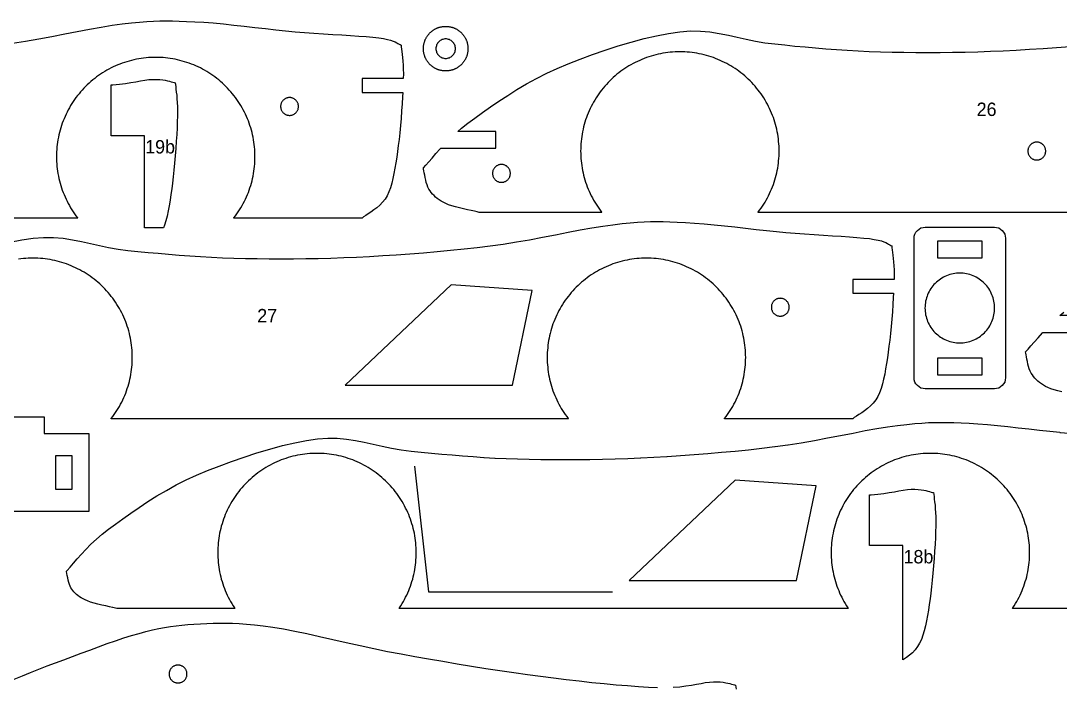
# Model space of a CAD drawing. Header units: metres. Extents: x 5 to 594, y 19 to 394.
# Drawn here: x 177.8 to 364.2, y 198.5 to 318 of the extents above; entities that cross this region are included whole.
import ezdxf
from ezdxf.enums import TextEntityAlignment as Align

# ---------------------------------------------------------------- set-up
doc = ezdxf.new("R2010")
doc.units = ezdxf.units.M
doc.layers.add('CORTAR', color=1, linetype='Continuous')
doc.layers.add('GRABAR', color=5, linetype='Continuous')

msp = doc.modelspace()

# ---------------------------------------------------------------- linework, layer by layer
at = {"layer": 'CORTAR'}
for points in [[(176.32, 313.96), (178.67, 314.34), (181.03, 314.75), (183.38, 315.19), (185.69, 315.64), (187.94, 316.08), (190.12, 316.49), (192.21, 316.87), (194.17, 317.19), (196, 317.44), (197.64, 317.63), (199.1, 317.77), (200.4, 317.88), (201.61, 317.95), (202.75, 317.99), (203.87, 318), (205.02, 317.99), (206.22, 317.95), (207.54, 317.9), (209, 317.84), (210.61, 317.74), (212.33, 317.61), (214.13, 317.44), (215.98, 317.24), (217.88, 317.03), (219.78, 316.81), (221.66, 316.6), (223.51, 316.39), (225.3, 316.2), (227, 316.04), (228.67, 315.9), (230.37, 315.78), (232.07, 315.66), (233.74, 315.56), (235.38, 315.46), (236.94, 315.36), (238.4, 315.26), (239.75, 315.16), (240.96, 315.05), (242, 314.94), (242.86, 314.81), (243.57, 314.67), (244.13, 314.52), (244.58, 314.37), (244.94, 314.22), (245.22, 314.07), (245.44, 313.94), (245.63, 313.82), (245.81, 313.72), (246, 313.64), (246.03, 313.31), (246.08, 312.92), (246.13, 312.47), (246.19, 311.96), (246.26, 311.39), (246.31, 310.76), (246.36, 310.07), (246.4, 309.32), (246.41, 308.51), (246.4, 307.64), (239, 307.64), (239, 305.14), (246.3, 305.14), (246.26, 304.38), (246.19, 303.13), (246.1, 301.83), (246, 300.51), (245.89, 299.21), (245.77, 297.94), (245.64, 296.74), (245.5, 295.64), (245.36, 294.59), (245.21, 293.57), (245.06, 292.56), (244.9, 291.58), (244.72, 290.64), (244.53, 289.73), (244.32, 288.88), (244.08, 288.07), (243.81, 287.32), (243.5, 286.64), (243.13, 286.02), (242.69, 285.45), (242.19, 284.94), (241.66, 284.49), (241.12, 284.08), (240.6, 283.71), (240.1, 283.39), (239.65, 283.1), (239.28, 282.85), (239, 282.64), (215.99, 282.64), (216.03, 282.69), (216.3, 283.03), (216.55, 283.39), (216.8, 283.75), (217.04, 284.12), (217.27, 284.49), (217.49, 284.86), (217.7, 285.25), (217.9, 285.64), (218.09, 286.03), (218.27, 286.43), (218.45, 286.83), (218.61, 287.23), (218.76, 287.64), (218.9, 288.05), (219.03, 288.47), (219.16, 288.89), (219.27, 289.31), (219.37, 289.74), (219.46, 290.17), (219.54, 290.6), (219.61, 291.03), (219.67, 291.46), (219.71, 291.89), (219.75, 292.33), (219.78, 292.76), (219.79, 293.2), (219.8, 293.64), (219.79, 294.08), (219.78, 294.51), (219.75, 294.95), (219.71, 295.38), (219.67, 295.82), (219.61, 296.25), (219.54, 296.68), (219.46, 297.11), (219.37, 297.54), (219.27, 297.96), (219.16, 298.39), (219.03, 298.81), (218.9, 299.22), (218.76, 299.64), (218.61, 300.04), (218.45, 300.45), (218.27, 300.85), (218.09, 301.25), (217.9, 301.64), (217.7, 302.03), (217.49, 302.41), (217.27, 302.79), (217.04, 303.16), (216.8, 303.53), (216.55, 303.89), (216.3, 304.24), (216.03, 304.59), (215.76, 304.93), (215.48, 305.26), (215.19, 305.59), (214.89, 305.91), (214.59, 306.22), (214.27, 306.53), (213.95, 306.83), (213.63, 307.12), (213.29, 307.4), (212.95, 307.67), (212.6, 307.94), (212.25, 308.19), (211.89, 308.44), (211.52, 308.68), (211.15, 308.91), (210.77, 309.13), (210.39, 309.34), (210, 309.54), (209.61, 309.73), (209.21, 309.91), (208.81, 310.08), (208.41, 310.25), (208, 310.4), (207.58, 310.54), (207.17, 310.67), (206.75, 310.79), (206.33, 310.9), (205.9, 311.01), (205.47, 311.1), (205.04, 311.18), (204.61, 311.25), (204.18, 311.3), (203.74, 311.35), (203.31, 311.39), (202.87, 311.42), (202.44, 311.43), (202, 311.44), (201.56, 311.43), (201.13, 311.42), (200.69, 311.39), (200.26, 311.35), (199.82, 311.3), (199.39, 311.25), (198.96, 311.18), (198.53, 311.1), (198.1, 311.01), (197.67, 310.9), (197.25, 310.79), (196.83, 310.67), (196.42, 310.54), (196, 310.4), (195.59, 310.25), (195.19, 310.08), (194.79, 309.91), (194.39, 309.73), (194, 309.54), (193.61, 309.34), (193.23, 309.13), (192.85, 308.91), (192.48, 308.68), (192.11, 308.44), (191.75, 308.19), (191.4, 307.94), (191.05, 307.67), (190.71, 307.4), (190.37, 307.12), (190.05, 306.83), (189.73, 306.53), (189.41, 306.22), (189.11, 305.91), (188.81, 305.59), (188.52, 305.26), (188.24, 304.93), (187.97, 304.59), (187.7, 304.24), (187.45, 303.89), (187.2, 303.53), (186.96, 303.16), (186.73, 302.79), (186.51, 302.41), (186.3, 302.03), (186.1, 301.64), (185.91, 301.25), (185.73, 300.85), (185.55, 300.45), (185.39, 300.04), (185.24, 299.64), (185.1, 299.22), (184.97, 298.81), (184.84, 298.39), (184.73, 297.96), (184.63, 297.54), (184.54, 297.11), (184.46, 296.68), (184.39, 296.25), (184.33, 295.82), (184.29, 295.38), (184.25, 294.95), (184.22, 294.51), (184.21, 294.08), (184.2, 293.64), (184.21, 293.2), (184.22, 292.76), (184.25, 292.33), (184.29, 291.89), (184.33, 291.46), (184.39, 291.03), (184.46, 290.6), (184.54, 290.17), (184.63, 289.74), (184.73, 289.31), (184.84, 288.89), (184.97, 288.47), (185.1, 288.05), (185.24, 287.64), (185.39, 287.23), (185.55, 286.83), (185.73, 286.43), (185.91, 286.03), (186.1, 285.64), (186.3, 285.25), (186.51, 284.86), (186.73, 284.49), (186.96, 284.12), (187.2, 283.75), (187.45, 283.39), (187.7, 283.03), (187.97, 282.69), (188.01, 282.64), (105.99, 282.64)], [(392.01, 283.64), (309.99, 283.64), (310.03, 283.69), (310.3, 284.03), (310.55, 284.39), (310.8, 284.75), (311.04, 285.12), (311.27, 285.49), (311.49, 285.86), (311.7, 286.25), (311.9, 286.64), (312.09, 287.03), (312.27, 287.43), (312.45, 287.83), (312.61, 288.23), (312.76, 288.64), (312.9, 289.05), (313.03, 289.47), (313.16, 289.89), (313.27, 290.31), (313.37, 290.74), (313.46, 291.17), (313.54, 291.6), (313.61, 292.03), (313.67, 292.46), (313.71, 292.89), (313.75, 293.33), (313.78, 293.76), (313.79, 294.2), (313.8, 294.64), (313.79, 295.08), (313.78, 295.51), (313.75, 295.95), (313.71, 296.38), (313.67, 296.82), (313.61, 297.25), (313.54, 297.68), (313.46, 298.11), (313.37, 298.54), (313.27, 298.96), (313.16, 299.39), (313.03, 299.81), (312.9, 300.22), (312.76, 300.64), (312.61, 301.04), (312.45, 301.45), (312.27, 301.85), (312.09, 302.25), (311.9, 302.64), (311.7, 303.03), (311.49, 303.41), (311.27, 303.79), (311.04, 304.16), (310.8, 304.53), (310.55, 304.89), (310.3, 305.24), (310.03, 305.59), (309.76, 305.93), (309.48, 306.26), (309.19, 306.59), (308.89, 306.91), (308.59, 307.22), (308.27, 307.53), (307.95, 307.83), (307.63, 308.12), (307.29, 308.4), (306.95, 308.67), (306.6, 308.94), (306.25, 309.19), (305.89, 309.44), (305.52, 309.68), (305.15, 309.91), (304.77, 310.13), (304.39, 310.34), (304, 310.54), (303.61, 310.73), (303.21, 310.91), (302.81, 311.08), (302.41, 311.25), (302, 311.4), (301.58, 311.54), (301.17, 311.67), (300.75, 311.79), (300.33, 311.9), (299.9, 312.01), (299.47, 312.1), (299.04, 312.18), (298.61, 312.25), (298.18, 312.3), (297.74, 312.35), (297.31, 312.39), (296.87, 312.42), (296.44, 312.43), (296, 312.44), (295.56, 312.43), (295.13, 312.42), (294.69, 312.39), (294.26, 312.35), (293.82, 312.3), (293.39, 312.25), (292.96, 312.18), (292.53, 312.1), (292.1, 312.01), (291.67, 311.9), (291.25, 311.79), (290.83, 311.67), (290.42, 311.54), (290, 311.4), (289.59, 311.25), (289.19, 311.08), (288.79, 310.91), (288.39, 310.73), (288, 310.54), (287.61, 310.34), (287.23, 310.13), (286.85, 309.91), (286.48, 309.68), (286.11, 309.44), (285.75, 309.19), (285.4, 308.94), (285.05, 308.67), (284.71, 308.4), (284.37, 308.12), (284.05, 307.83), (283.73, 307.53), (283.41, 307.22), (283.11, 306.91), (282.81, 306.59), (282.52, 306.26), (282.24, 305.93), (281.97, 305.59), (281.7, 305.24), (281.45, 304.89), (281.2, 304.53), (280.96, 304.16), (280.73, 303.79), (280.51, 303.41), (280.3, 303.03), (280.1, 302.64), (279.91, 302.25), (279.73, 301.85), (279.55, 301.45), (279.39, 301.04), (279.24, 300.64), (279.1, 300.22), (278.97, 299.81), (278.84, 299.39), (278.73, 298.96), (278.63, 298.54), (278.54, 298.11), (278.46, 297.68), (278.39, 297.25), (278.33, 296.82), (278.29, 296.38), (278.25, 295.95), (278.22, 295.51), (278.21, 295.08), (278.2, 294.64), (278.21, 294.2), (278.22, 293.76), (278.25, 293.33), (278.29, 292.89), (278.33, 292.46), (278.39, 292.03), (278.46, 291.6), (278.54, 291.17), (278.63, 290.74), (278.73, 290.31), (278.84, 289.89), (278.97, 289.47), (279.1, 289.05), (279.24, 288.64), (279.39, 288.23), (279.55, 287.83), (279.73, 287.43), (279.91, 287.03), (280.1, 286.64), (280.3, 286.25), (280.51, 285.86), (280.73, 285.49), (280.96, 285.12), (281.2, 284.75), (281.45, 284.39), (281.7, 284.03), (281.97, 283.69), (282.01, 283.64), (260, 283.64), (259.63, 283.73), (259.14, 283.84), (258.55, 283.97), (257.89, 284.12), (257.19, 284.28), (256.47, 284.45), (255.77, 284.63), (255.1, 284.83), (254.51, 285.03), (254, 285.24), (253.57, 285.45), (253.18, 285.68), (252.82, 285.91), (252.49, 286.15), (252.19, 286.4), (251.91, 286.66), (251.66, 286.94), (251.42, 287.23), (251.21, 287.53), (251, 287.84), (250.81, 288.19), (250.66, 288.58), (250.52, 289.01), (250.41, 289.45), (250.31, 289.9), (250.23, 290.33), (250.16, 290.74), (250.1, 291.1), (250.05, 291.41), (250, 291.64), (250.44, 292.11), (250.96, 292.7), (251.56, 293.39), (252.24, 294.18), (253, 295.03), (253.11, 295.14), (253.11, 295.14), (263, 295.14), (263, 298.14), (256.16, 298.14), (256.84, 298.73), (258, 299.64), (259.25, 300.56), (260.59, 301.53), (262.02, 302.55), (263.54, 303.58), (265.12, 304.63), (266.78, 305.66), (268.51, 306.68), (270.29, 307.65), (272.12, 308.58), (274, 309.44), (275.98, 310.27), (278.1, 311.1), (280.32, 311.93), (282.61, 312.73), (284.94, 313.49), (287.27, 314.19), (289.58, 314.81), (291.82, 315.33), (293.98, 315.75), (296, 316.04), (297.89, 316.17), (299.69, 316.15), (301.4, 316), (303.06, 315.75), (304.69, 315.44), (306.3, 315.08), (307.91, 314.72), (309.55, 314.37), (311.24, 314.07), (313, 313.84), (314.81, 313.66), (316.62, 313.48), (318.46, 313.31), (320.31, 313.14), (322.19, 312.99), (324.09, 312.84), (326.02, 312.72), (327.98, 312.6), (329.97, 312.51), (332, 312.44), (334.07, 312.39), (336.18, 312.35), (338.32, 312.32), (340.49, 312.32), (342.69, 312.33), (344.91, 312.35), (347.16, 312.4), (349.42, 312.46), (351.71, 312.54), (354, 312.64), (356.33, 312.76), (358.7, 312.89), (361.12, 313.05), (363.55, 313.22), (366, 313.41)], [(175.82, 278.33), (177.98, 278.75), (180, 279.04), (181.89, 279.17), (183.69, 279.15), (185.4, 279), (187.06, 278.75), (188.69, 278.44), (190.3, 278.08), (191.91, 277.72), (193.55, 277.37), (195.24, 277.07), (197, 276.84), (198.81, 276.66), (200.62, 276.48), (202.46, 276.31), (204.31, 276.14), (206.19, 275.99), (208.09, 275.84), (210.02, 275.72), (211.98, 275.6), (213.97, 275.51), (216, 275.44), (218.07, 275.39), (220.18, 275.35), (222.32, 275.32), (224.49, 275.32), (226.69, 275.33), (228.91, 275.35), (231.16, 275.4), (233.42, 275.46), (235.71, 275.54), (238, 275.64), (240.33, 275.76), (242.7, 275.89), (245.12, 276.05), (247.55, 276.22), (250, 276.41), (252.45, 276.62), (254.88, 276.85), (257.3, 277.09), (259.67, 277.36), (262, 277.64), (264.32, 277.96), (266.67, 278.34), (269.03, 278.75), (271.38, 279.19), (273.69, 279.64), (275.94, 280.08), (278.12, 280.49), (280.21, 280.87), (282.17, 281.19), (284, 281.44), (285.64, 281.63), (287.1, 281.77), (288.4, 281.88), (289.61, 281.95), (290.75, 281.99), (291.87, 282), (293.02, 281.99), (294.22, 281.95), (295.54, 281.9), (297, 281.84), (298.61, 281.74), (300.33, 281.61), (302.13, 281.44), (303.98, 281.24), (305.88, 281.03), (307.78, 280.81), (309.66, 280.6), (311.51, 280.39), (313.3, 280.2), (315, 280.04), (316.67, 279.9), (318.37, 279.78), (320.07, 279.66), (321.74, 279.56), (323.38, 279.46), (324.94, 279.36), (326.4, 279.26), (327.75, 279.16), (328.96, 279.05), (330, 278.94), (330.86, 278.81), (331.57, 278.67), (332.13, 278.52), (332.58, 278.37), (332.94, 278.22), (333.22, 278.07), (333.44, 277.94), (333.63, 277.82), (333.81, 277.72), (334, 277.64), (334.03, 277.31), (334.08, 276.92), (334.13, 276.47), (334.19, 275.96), (334.26, 275.39), (334.31, 274.76), (334.36, 274.07), (334.4, 273.32), (334.41, 272.51), (334.4, 271.64), (327, 271.64), (327, 269.14), (334.3, 269.14), (334.26, 268.38), (334.19, 267.13), (334.1, 265.83), (334, 264.51), (333.89, 263.21), (333.77, 261.94), (333.64, 260.74), (333.5, 259.64), (333.36, 258.59), (333.21, 257.57), (333.06, 256.56), (332.9, 255.58), (332.73, 254.64), (332.53, 253.73), (332.32, 252.88), (332.08, 252.07), (331.81, 251.32), (331.5, 250.64), (331.13, 250.02), (330.69, 249.45), (330.19, 248.94), (329.66, 248.49), (329.12, 248.08), (328.6, 247.71), (328.1, 247.39), (327.65, 247.1), (327.28, 246.85), (327, 246.64), (303.99, 246.64), (304.03, 246.69), (304.3, 247.03), (304.55, 247.39), (304.8, 247.75), (305.04, 248.12), (305.27, 248.49), (305.49, 248.86), (305.7, 249.25), (305.9, 249.64), (306.09, 250.03), (306.27, 250.43), (306.45, 250.83), (306.61, 251.23), (306.76, 251.64), (306.9, 252.05), (307.03, 252.47), (307.16, 252.89), (307.27, 253.31), (307.37, 253.74), (307.46, 254.17), (307.54, 254.6), (307.61, 255.03), (307.67, 255.46), (307.71, 255.89), (307.75, 256.33), (307.78, 256.76), (307.79, 257.2), (307.8, 257.64), (307.79, 258.08), (307.78, 258.51), (307.75, 258.95), (307.71, 259.38), (307.67, 259.82), (307.61, 260.25), (307.54, 260.68), (307.46, 261.11), (307.37, 261.54), (307.27, 261.96), (307.16, 262.39), (307.03, 262.81), (306.9, 263.22), (306.76, 263.64), (306.61, 264.04), (306.45, 264.45), (306.27, 264.85), (306.09, 265.25), (305.9, 265.64), (305.7, 266.03), (305.49, 266.41), (305.27, 266.79), (305.04, 267.16), (304.8, 267.53), (304.55, 267.89), (304.3, 268.24), (304.03, 268.59), (303.76, 268.93), (303.48, 269.26), (303.19, 269.59), (302.89, 269.91), (302.59, 270.22), (302.27, 270.53), (301.95, 270.83), (301.63, 271.12), (301.29, 271.4), (300.95, 271.67), (300.6, 271.94), (300.25, 272.19), (299.89, 272.44), (299.52, 272.68), (299.15, 272.91), (298.77, 273.13), (298.39, 273.34), (298, 273.54), (297.61, 273.73), (297.21, 273.91), (296.81, 274.08), (296.41, 274.25), (296, 274.4), (295.58, 274.54), (295.17, 274.67), (294.75, 274.79), (294.33, 274.9), (293.9, 275.01), (293.47, 275.1), (293.04, 275.18), (292.61, 275.25), (292.18, 275.3), (291.74, 275.35), (291.31, 275.39), (290.87, 275.42), (290.44, 275.43), (290, 275.44), (289.56, 275.43), (289.13, 275.42), (288.69, 275.39), (288.26, 275.35), (287.82, 275.3), (287.39, 275.25), (286.96, 275.18), (286.53, 275.1), (286.1, 275.01), (285.67, 274.9), (285.25, 274.79), (284.83, 274.67), (284.42, 274.54), (284, 274.4), (283.59, 274.25), (283.19, 274.08), (282.79, 273.91), (282.39, 273.73), (282, 273.54), (281.61, 273.34), (281.23, 273.13), (280.85, 272.91), (280.48, 272.68), (280.11, 272.44), (279.75, 272.19), (279.4, 271.94), (279.05, 271.67), (278.71, 271.4), (278.37, 271.12), (278.05, 270.83), (277.73, 270.53), (277.41, 270.22), (277.11, 269.91), (276.81, 269.59), (276.52, 269.26), (276.24, 268.93), (275.97, 268.59), (275.7, 268.24), (275.45, 267.89), (275.2, 267.53), (274.96, 267.16), (274.73, 266.79), (274.51, 266.41), (274.3, 266.03), (274.1, 265.64), (273.91, 265.25), (273.73, 264.85), (273.55, 264.45), (273.39, 264.04), (273.24, 263.64), (273.1, 263.22), (272.97, 262.81), (272.84, 262.39), (272.73, 261.96), (272.63, 261.54), (272.54, 261.11), (272.46, 260.68), (272.39, 260.25), (272.33, 259.82), (272.29, 259.38), (272.25, 258.95), (272.22, 258.51), (272.21, 258.08), (272.2, 257.64), (272.21, 257.2), (272.22, 256.76), (272.25, 256.33), (272.29, 255.89), (272.33, 255.46), (272.39, 255.03), (272.46, 254.6), (272.54, 254.17), (272.63, 253.74), (272.73, 253.31), (272.84, 252.89), (272.97, 252.47), (273.1, 252.05), (273.24, 251.64), (273.39, 251.23), (273.55, 250.83), (273.73, 250.43), (273.91, 250.03), (274.1, 249.64), (274.3, 249.25), (274.51, 248.86), (274.73, 248.49), (274.96, 248.12), (275.2, 247.75), (275.45, 247.39), (275.7, 247.03), (275.97, 246.69), (276.01, 246.64), (193.99, 246.64), (194.03, 246.69), (194.3, 247.03), (194.55, 247.39), (194.8, 247.75), (195.04, 248.12), (195.27, 248.49), (195.49, 248.86), (195.7, 249.25), (195.9, 249.64), (196.09, 250.03), (196.27, 250.43), (196.45, 250.83), (196.61, 251.23), (196.76, 251.64), (196.9, 252.05), (197.03, 252.47), (197.16, 252.89), (197.27, 253.31), (197.37, 253.74), (197.46, 254.17), (197.54, 254.6), (197.61, 255.03), (197.67, 255.46), (197.71, 255.89), (197.75, 256.33), (197.78, 256.76), (197.79, 257.2), (197.8, 257.64), (197.79, 258.08), (197.78, 258.51), (197.75, 258.95), (197.71, 259.38), (197.67, 259.82), (197.61, 260.25), (197.54, 260.68), (197.46, 261.11), (197.37, 261.54), (197.27, 261.96), (197.16, 262.39), (197.03, 262.81), (196.9, 263.22), (196.76, 263.64), (196.61, 264.04), (196.45, 264.45), (196.27, 264.85), (196.09, 265.25), (195.9, 265.64), (195.7, 266.03), (195.49, 266.41), (195.27, 266.79), (195.04, 267.16), (194.8, 267.53), (194.55, 267.89), (194.3, 268.24), (194.03, 268.59), (193.76, 268.93), (193.48, 269.26), (193.19, 269.59), (192.89, 269.91), (192.59, 270.22), (192.27, 270.53), (191.95, 270.83), (191.63, 271.12), (191.29, 271.4), (190.95, 271.67), (190.6, 271.94), (190.25, 272.19), (189.89, 272.44), (189.52, 272.68), (189.15, 272.91), (188.77, 273.13), (188.39, 273.34), (188, 273.54), (187.61, 273.73), (187.21, 273.91), (186.81, 274.08), (186.41, 274.25), (186, 274.4), (185.58, 274.54), (185.17, 274.67), (184.75, 274.79), (184.33, 274.9), (183.9, 275.01), (183.47, 275.1), (183.04, 275.18), (182.61, 275.25), (182.18, 275.3), (181.74, 275.35), (181.31, 275.39), (180.87, 275.42), (180.44, 275.43), (180, 275.44), (179.56, 275.43), (179.13, 275.42), (178.69, 275.39), (178.26, 275.35), (177.82, 275.3), (177.39, 275.25)], [(371, 265.14), (364.16, 265.14), (364.84, 265.73)], [(364.47, 251.45), (363.77, 251.63), (363.1, 251.83), (362.51, 252.03), (362, 252.24), (361.57, 252.45), (361.18, 252.68), (360.82, 252.91), (360.49, 253.15), (360.19, 253.4), (359.91, 253.66), (359.66, 253.94), (359.42, 254.23), (359.21, 254.53), (359, 254.84), (358.81, 255.19), (358.66, 255.58), (358.52, 256.01), (358.41, 256.45), (358.31, 256.9), (358.23, 257.33), (358.16, 257.74), (358.1, 258.1), (358.05, 258.41), (358, 258.64), (358.44, 259.11), (358.96, 259.7), (359.56, 260.39), (360.24, 261.18), (361, 262.03), (361.11, 262.14), (361.11, 262.14), (371, 262.14)], [(172, 247), (182, 247), (182, 244), (190, 244), (190, 230), (154, 230)], [(377.58, 212.64), (355.64, 212.64), (355.72, 212.75), (355.96, 213.12), (356.19, 213.49), (356.41, 213.86), (356.62, 214.25), (356.82, 214.64), (357.01, 215.03), (357.19, 215.43), (357.37, 215.83), (357.53, 216.23), (357.68, 216.64), (357.82, 217.05), (357.95, 217.47), (358.08, 217.89), (358.19, 218.31), (358.29, 218.74), (358.38, 219.17), (358.46, 219.6), (358.53, 220.03), (358.59, 220.46), (358.63, 220.89), (358.67, 221.33), (358.7, 221.77), (358.71, 222.2), (358.72, 222.64), (358.71, 223.08), (358.7, 223.51), (358.67, 223.95), (358.63, 224.38), (358.59, 224.82), (358.53, 225.25), (358.46, 225.68), (358.38, 226.11), (358.29, 226.54), (358.19, 226.96), (358.08, 227.39), (357.95, 227.81), (357.82, 228.22), (357.68, 228.64), (357.53, 229.04), (357.37, 229.45), (357.19, 229.85), (357.01, 230.25), (356.82, 230.64), (356.62, 231.03), (356.41, 231.41), (356.19, 231.79), (355.96, 232.16), (355.72, 232.53), (355.47, 232.89), (355.22, 233.24), (354.95, 233.59), (354.68, 233.93), (354.4, 234.26), (354.11, 234.59), (353.81, 234.91), (353.51, 235.22), (353.19, 235.53), (352.87, 235.83), (352.55, 236.12), (352.21, 236.4), (351.87, 236.67), (351.52, 236.94), (351.17, 237.19), (350.81, 237.44), (350.44, 237.68), (350.07, 237.91), (349.69, 238.13), (349.31, 238.34), (348.92, 238.54), (348.53, 238.73), (348.13, 238.91), (347.73, 239.08), (347.33, 239.25), (346.92, 239.4), (346.5, 239.54), (346.09, 239.67), (345.67, 239.79), (345.25, 239.91), (344.82, 240.01), (344.39, 240.1), (343.96, 240.18), (343.53, 240.25), (343.1, 240.3), (342.66, 240.35), (342.23, 240.39), (341.79, 240.42), (341.36, 240.43), (340.92, 240.44), (340.48, 240.43), (340.05, 240.42), (339.61, 240.39), (339.18, 240.35), (338.74, 240.3), (338.31, 240.25), (337.88, 240.18), (337.45, 240.1), (337.02, 240.01), (336.6, 239.91), (336.17, 239.79), (335.75, 239.67), (335.34, 239.54), (334.92, 239.4), (334.51, 239.25), (334.11, 239.08), (333.71, 238.91), (333.31, 238.73), (332.92, 238.54), (332.53, 238.34), (332.15, 238.13), (331.77, 237.91), (331.4, 237.68), (331.03, 237.44), (330.67, 237.19), (330.32, 236.94), (329.97, 236.67), (329.63, 236.4), (329.29, 236.12), (328.97, 235.83), (328.65, 235.53), (328.33, 235.22), (328.03, 234.91), (327.73, 234.59), (327.44, 234.26), (327.16, 233.93), (326.89, 233.59), (326.62, 233.24), (326.37, 232.89), (326.12, 232.53), (325.88, 232.16), (325.65, 231.79), (325.43, 231.41), (325.22, 231.03), (325.02, 230.64), (324.83, 230.25), (324.65, 229.85), (324.48, 229.45), (324.31, 229.04), (324.16, 228.64), (324.02, 228.22), (323.89, 227.81), (323.76, 227.39), (323.65, 226.96), (323.55, 226.54), (323.46, 226.11), (323.38, 225.68), (323.31, 225.25), (323.25, 224.82), (323.21, 224.38), (323.17, 223.95), (323.14, 223.51), (323.13, 223.08), (323.12, 222.64), (323.13, 222.2), (323.14, 221.77), (323.17, 221.33), (323.21, 220.89), (323.25, 220.46), (323.31, 220.03), (323.38, 219.6), (323.46, 219.17), (323.55, 218.74), (323.65, 218.31), (323.76, 217.89), (323.89, 217.47), (324.02, 217.05), (324.16, 216.64), (324.31, 216.23), (324.48, 215.83), (324.65, 215.43), (324.83, 215.03), (325.02, 214.64), (325.22, 214.25), (325.43, 213.86), (325.65, 213.49), (325.88, 213.12), (326.12, 212.75), (326.2, 212.64), (245.64, 212.64), (245.72, 212.75), (245.96, 213.12), (246.19, 213.49), (246.41, 213.86), (246.62, 214.25), (246.82, 214.64), (247.01, 215.03), (247.19, 215.43), (247.37, 215.83), (247.53, 216.23), (247.68, 216.64), (247.82, 217.05), (247.95, 217.47), (248.08, 217.89), (248.19, 218.31), (248.29, 218.74), (248.38, 219.17), (248.46, 219.6), (248.53, 220.03), (248.59, 220.46), (248.63, 220.89), (248.67, 221.33), (248.7, 221.77), (248.71, 222.2), (248.72, 222.64), (248.71, 223.08), (248.7, 223.51), (248.67, 223.95), (248.63, 224.38), (248.59, 224.82), (248.53, 225.25), (248.46, 225.68), (248.38, 226.11), (248.29, 226.54), (248.19, 226.96), (248.08, 227.39), (247.95, 227.81), (247.82, 228.22), (247.68, 228.64), (247.53, 229.04), (247.37, 229.45), (247.19, 229.85), (247.01, 230.25), (246.82, 230.64), (246.62, 231.03), (246.41, 231.41), (246.19, 231.79), (245.96, 232.16), (245.72, 232.53), (245.47, 232.89), (245.22, 233.24), (244.95, 233.59), (244.68, 233.93), (244.4, 234.26), (244.11, 234.59), (243.81, 234.91), (243.51, 235.22), (243.19, 235.53), (242.87, 235.83), (242.55, 236.12), (242.21, 236.4), (241.87, 236.67), (241.52, 236.94), (241.17, 237.19), (240.81, 237.44), (240.44, 237.68), (240.07, 237.91), (239.69, 238.13), (239.31, 238.34), (238.92, 238.54), (238.53, 238.73), (238.13, 238.91), (237.73, 239.08), (237.33, 239.25), (236.92, 239.4), (236.5, 239.54), (236.09, 239.67), (235.67, 239.79), (235.25, 239.91), (234.82, 240.01), (234.39, 240.1), (233.96, 240.18), (233.53, 240.25), (233.1, 240.3), (232.66, 240.35), (232.23, 240.39), (231.79, 240.42), (231.36, 240.43), (230.92, 240.44), (230.48, 240.43), (230.05, 240.42), (229.61, 240.39), (229.18, 240.35), (228.74, 240.3), (228.31, 240.25), (227.88, 240.18), (227.45, 240.1), (227.02, 240.01), (226.6, 239.91), (226.17, 239.79), (225.75, 239.67), (225.34, 239.54), (224.92, 239.4), (224.51, 239.25), (224.11, 239.08), (223.71, 238.91), (223.31, 238.73), (222.92, 238.54), (222.53, 238.34), (222.15, 238.13), (221.77, 237.91), (221.4, 237.68), (221.03, 237.44), (220.67, 237.19), (220.32, 236.94), (219.97, 236.67), (219.63, 236.4), (219.29, 236.12), (218.97, 235.83), (218.65, 235.53), (218.33, 235.22), (218.03, 234.91), (217.73, 234.59), (217.44, 234.26), (217.16, 233.93), (216.89, 233.59), (216.62, 233.24), (216.37, 232.89), (216.12, 232.53), (215.88, 232.16), (215.65, 231.79), (215.43, 231.41), (215.22, 231.03), (215.02, 230.64), (214.83, 230.25), (214.65, 229.85), (214.48, 229.45), (214.31, 229.04), (214.16, 228.64), (214.02, 228.22), (213.89, 227.81), (213.76, 227.39), (213.65, 226.96), (213.55, 226.54), (213.46, 226.11), (213.38, 225.68), (213.31, 225.25), (213.25, 224.82), (213.21, 224.38), (213.17, 223.95), (213.14, 223.51), (213.13, 223.08), (213.12, 222.64), (213.13, 222.2), (213.14, 221.77), (213.17, 221.33), (213.21, 220.89), (213.25, 220.46), (213.31, 220.03), (213.38, 219.6), (213.46, 219.17), (213.55, 218.74), (213.65, 218.31), (213.76, 217.89), (213.89, 217.47), (214.02, 217.05), (214.16, 216.64), (214.31, 216.23), (214.48, 215.83), (214.65, 215.43), (214.83, 215.03), (215.02, 214.64), (215.22, 214.25), (215.43, 213.86), (215.65, 213.49), (215.88, 213.12), (216.12, 212.75), (216.2, 212.64), (195.04, 212.64), (194.79, 212.7), (194.77, 212.7), (194.28, 212.82), (194.27, 212.82), (193.68, 212.95), (193.03, 213.09), (192.34, 213.25), (191.64, 213.42), (190.96, 213.6), (190.32, 213.78), (189.78, 213.97), (189.33, 214.15), (188.96, 214.34), (188.61, 214.53), (188.3, 214.73), (188.03, 214.94), (187.78, 215.15), (187.55, 215.37), (187.33, 215.59), (187.14, 215.84), (186.95, 216.09), (186.78, 216.35), (186.64, 216.61), (186.52, 216.92), (186.4, 217.28), (186.3, 217.68), (186.21, 218.1), (186.14, 218.51), (186.07, 218.9), (186.01, 219.26), (186.01, 219.28), (186, 219.33), (186.09, 219.42), (186.11, 219.45), (186.11, 219.45), (186.63, 220.04), (186.64, 220.04), (187.24, 220.74), (187.91, 221.51), (188.66, 222.35), (189.48, 223.23), (190.38, 224.14), (191.35, 225.05), (192.4, 225.96), (193.53, 226.84), (194.76, 227.75), (196.09, 228.72), (197.51, 229.73), (199.01, 230.75), (200.58, 231.78), (202.22, 232.81), (203.92, 233.81), (205.67, 234.77), (207.47, 235.68), (209.32, 236.52), (211.28, 237.34), (213.37, 238.17), (215.58, 238.99), (217.85, 239.78), (220.16, 240.53), (222.47, 241.22), (224.74, 241.84), (226.95, 242.35), (229.06, 242.76), (231.03, 243.04), (232.84, 243.17), (234.56, 243.15), (236.21, 243.01), (237.82, 242.77), (239.4, 242.46), (241, 242.11), (242.61, 241.74), (242.62, 241.74), (244.26, 241.39), (244.3, 241.38), (245.99, 241.08), (246.03, 241.07), (247.79, 240.85), (247.82, 240.84), (249.63, 240.66), (249.63, 240.66), (251.45, 240.49), (251.45, 240.49), (253.29, 240.31), (253.29, 240.31), (255.14, 240.15), (255.15, 240.15), (257.02, 239.99), (257.03, 239.99), (258.93, 239.85), (258.94, 239.85), (260.87, 239.72), (260.88, 239.72), (262.84, 239.6), (262.85, 239.6), (264.84, 239.51), (264.85, 239.51), (266.88, 239.44), (266.89, 239.44), (268.96, 239.39), (268.97, 239.39), (271.08, 239.35), (271.09, 239.35), (273.23, 239.32), (273.23, 239.32), (275.4, 239.32), (275.41, 239.32), (277.61, 239.33), (277.62, 239.33), (279.84, 239.35), (279.85, 239.35), (282.1, 239.4), (282.11, 239.4), (284.37, 239.46), (284.38, 239.46), (286.66, 239.54), (286.67, 239.54), (288.96, 239.64), (288.97, 239.64), (291.3, 239.76), (291.31, 239.76), (293.68, 239.9), (293.69, 239.9), (296.1, 240.05), (296.11, 240.05), (298.54, 240.22), (298.55, 240.23), (301, 240.42), (301.01, 240.42), (303.45, 240.63), (303.46, 240.63), (305.9, 240.85), (305.91, 240.85), (308.32, 241.1), (308.33, 241.1), (310.7, 241.36), (310.71, 241.36), (313.04, 241.65), (313.06, 241.65), (315.38, 241.97), (315.4, 241.97), (317.75, 242.35), (317.77, 242.35), (320.12, 242.77), (320.13, 242.77), (322.48, 243.21), (322.49, 243.21), (324.8, 243.66), (324.8, 243.66), (327.05, 244.09), (329.23, 244.51), (331.3, 244.88), (333.24, 245.2), (335.04, 245.45), (336.67, 245.63), (338.11, 245.78), (339.39, 245.88), (340.57, 245.95), (341.69, 245.99), (342.79, 246), (343.92, 245.99), (345.11, 245.95), (346.42, 245.9), (347.87, 245.84), (349.46, 245.75), (351.16, 245.61), (352.95, 245.44), (354.8, 245.25), (356.68, 245.04), (358.58, 244.82), (360.47, 244.6), (360.47, 244.6), (362.32, 244.4), (362.33, 244.39), (364.11, 244.21), (364.12, 244.2), (365.83, 244.04)], [(176.62, 199.98), (178.1, 200.57), (179.56, 201.16), (181.03, 201.75), (182.51, 202.32), (184, 202.87), (185.52, 203.43), (187.06, 204), (188.63, 204.59), (190.19, 205.18), (191.75, 205.76), (193.29, 206.32), (194.79, 206.85), (196.26, 207.35), (197.66, 207.79), (199, 208.17), (200.25, 208.5), (201.42, 208.78), (202.53, 209.02), (203.59, 209.22), (204.62, 209.39), (205.65, 209.53), (206.68, 209.65), (207.74, 209.74), (208.84, 209.81), (210, 209.87), (211.17, 209.92), (212.31, 209.97), (213.44, 209.99), (214.58, 210), (215.75, 209.98), (216.98, 209.93), (218.3, 209.83), (219.73, 209.7), (221.29, 209.51), (223, 209.27), (224.89, 208.96), (226.93, 208.57), (229.1, 208.12), (231.38, 207.62), (233.75, 207.09), (236.18, 206.54), (238.64, 205.99), (241.11, 205.45), (243.57, 204.94), (246, 204.47), (248.44, 204.03), (250.94, 203.59), (253.48, 203.15), (256.05, 202.72), (258.62, 202.3), (261.19, 201.89), (263.73, 201.5), (266.22, 201.13), (268.65, 200.79), (271, 200.47), (273.31, 200.18), (275.63, 199.9), (277.94, 199.63), (280.22, 199.38), (282.44, 199.16), (284.58, 198.96), (286.63, 198.79), (288.57, 198.65), (290.36, 198.54), (292, 198.47)], [(294.8, 198.51), (296, 198.6), (297.08, 198.73), (298.06, 198.89), (298.96, 199.04), (299.79, 199.2), (300.56, 199.33), (301.29, 199.42), (302, 199.47), (302.66, 199.47), (303.25, 199.45), (303.77, 199.39), (304.22, 199.32), (304.62, 199.24), (304.98, 199.15), (305.28, 199.06), (305.55, 198.98), (305.79, 198.92), (306, 198.87), (306.03, 198.54), (306.08, 198.15)]]:
    msp.add_lwpolyline(points, dxfattribs=at)
for points in [[(258, 312.9), (258, 312.8), (257.99, 312.71), (257.98, 312.61), (257.97, 312.51), (257.96, 312.41), (257.94, 312.32), (257.92, 312.22), (257.9, 312.12), (257.88, 312.03), (257.86, 311.93), (257.83, 311.84), (257.8, 311.75), (257.77, 311.65), (257.73, 311.56), (257.7, 311.47), (257.66, 311.38), (257.62, 311.29), (257.57, 311.2), (257.53, 311.11), (257.48, 311.03), (257.43, 310.94), (257.38, 310.86), (257.33, 310.78), (257.27, 310.7), (257.21, 310.62), (257.15, 310.54), (257.09, 310.46), (257.03, 310.39), (256.96, 310.31), (256.9, 310.24), (256.83, 310.17), (256.76, 310.1), (256.69, 310.04), (256.61, 309.97), (256.54, 309.91), (256.46, 309.85), (256.38, 309.79), (256.3, 309.73), (256.22, 309.67), (256.14, 309.62), (256.06, 309.57), (255.97, 309.52), (255.89, 309.47), (255.8, 309.43), (255.71, 309.38), (255.62, 309.34), (255.53, 309.3), (255.44, 309.27), (255.35, 309.23), (255.25, 309.2), (255.16, 309.17), (255.07, 309.14), (254.97, 309.12), (254.88, 309.1), (254.78, 309.08), (254.68, 309.06), (254.59, 309.04), (254.49, 309.03), (254.39, 309.02), (254.29, 309.01), (254.2, 309), (254.1, 309), (254, 309), (253.9, 309), (253.8, 309), (253.71, 309.01), (253.61, 309.02), (253.51, 309.03), (253.41, 309.04), (253.32, 309.06), (253.22, 309.08), (253.12, 309.1), (253.03, 309.12), (252.93, 309.14), (252.84, 309.17), (252.75, 309.2), (252.65, 309.23), (252.56, 309.27), (252.47, 309.3), (252.38, 309.34), (252.29, 309.38), (252.2, 309.43), (252.11, 309.47), (252.03, 309.52), (251.94, 309.57), (251.86, 309.62), (251.78, 309.67), (251.7, 309.73), (251.62, 309.79), (251.54, 309.85), (251.46, 309.91), (251.39, 309.97), (251.31, 310.04), (251.24, 310.1), (251.17, 310.17), (251.1, 310.24), (251.04, 310.31), (250.97, 310.39), (250.91, 310.46), (250.85, 310.54), (250.79, 310.62), (250.73, 310.7), (250.67, 310.78), (250.62, 310.86), (250.57, 310.94), (250.52, 311.03), (250.47, 311.11), (250.43, 311.2), (250.38, 311.29), (250.34, 311.38), (250.3, 311.47), (250.27, 311.56), (250.23, 311.65), (250.2, 311.75), (250.17, 311.84), (250.14, 311.93), (250.12, 312.03), (250.1, 312.12), (250.08, 312.22), (250.06, 312.32), (250.04, 312.41), (250.03, 312.51), (250.02, 312.61), (250.01, 312.71), (250, 312.8), (250, 312.9), (250, 313), (250, 313.1), (250, 313.2), (250.01, 313.29), (250.02, 313.39), (250.03, 313.49), (250.04, 313.59), (250.06, 313.68), (250.08, 313.78), (250.1, 313.88), (250.12, 313.97), (250.14, 314.07), (250.17, 314.16), (250.2, 314.25), (250.23, 314.35), (250.27, 314.44), (250.3, 314.53), (250.34, 314.62), (250.38, 314.71), (250.43, 314.8), (250.47, 314.89), (250.52, 314.97), (250.57, 315.06), (250.62, 315.14), (250.67, 315.22), (250.73, 315.3), (250.79, 315.38), (250.85, 315.46), (250.91, 315.54), (250.97, 315.61), (251.04, 315.69), (251.1, 315.76), (251.17, 315.83), (251.24, 315.9), (251.31, 315.96), (251.39, 316.03), (251.46, 316.09), (251.54, 316.15), (251.62, 316.21), (251.7, 316.27), (251.78, 316.33), (251.86, 316.38), (251.94, 316.43), (252.03, 316.48), (252.11, 316.53), (252.2, 316.57), (252.29, 316.62), (252.38, 316.66), (252.47, 316.7), (252.56, 316.73), (252.65, 316.77), (252.75, 316.8), (252.84, 316.83), (252.93, 316.86), (253.03, 316.88), (253.12, 316.9), (253.22, 316.92), (253.32, 316.94), (253.41, 316.96), (253.51, 316.97), (253.61, 316.98), (253.71, 316.99), (253.8, 317), (253.9, 317), (254, 317), (254.1, 317), (254.2, 317), (254.29, 316.99), (254.39, 316.98), (254.49, 316.97), (254.59, 316.96), (254.68, 316.94), (254.78, 316.92), (254.88, 316.9), (254.97, 316.88), (255.07, 316.86), (255.16, 316.83), (255.25, 316.8), (255.35, 316.77), (255.44, 316.73), (255.53, 316.7), (255.62, 316.66), (255.71, 316.62), (255.8, 316.57), (255.89, 316.53), (255.97, 316.48), (256.06, 316.43), (256.14, 316.38), (256.22, 316.33), (256.3, 316.27), (256.38, 316.21), (256.46, 316.15), (256.54, 316.09), (256.61, 316.03), (256.69, 315.96), (256.76, 315.9), (256.83, 315.83), (256.9, 315.76), (256.96, 315.69), (257.03, 315.61), (257.09, 315.54), (257.15, 315.46), (257.21, 315.38), (257.27, 315.3), (257.33, 315.22), (257.38, 315.14), (257.43, 315.06), (257.48, 314.97), (257.53, 314.89), (257.57, 314.8), (257.62, 314.71), (257.66, 314.62), (257.7, 314.53), (257.73, 314.44), (257.77, 314.35), (257.8, 314.25), (257.83, 314.16), (257.86, 314.07), (257.88, 313.97), (257.9, 313.88), (257.92, 313.78), (257.94, 313.68), (257.96, 313.59), (257.97, 313.49), (257.98, 313.39), (257.99, 313.29), (258, 313.2), (258, 313.1), (258, 313), (258, 312.9)], [(255.74, 313.17), (255.72, 313.34), (255.67, 313.51), (255.62, 313.67), (255.54, 313.82), (255.46, 313.97), (255.35, 314.11), (255.24, 314.24), (255.11, 314.35), (254.97, 314.46), (254.82, 314.54), (254.67, 314.62), (254.51, 314.67), (254.34, 314.72), (254.17, 314.74), (254, 314.75), (253.83, 314.74), (253.66, 314.72), (253.49, 314.67), (253.33, 314.62), (253.18, 314.54), (253.03, 314.46), (252.89, 314.35), (252.76, 314.24), (252.65, 314.11), (252.54, 313.97), (252.46, 313.82), (252.38, 313.67), (252.33, 313.51), (252.28, 313.34), (252.26, 313.17), (252.25, 313), (252.26, 312.83), (252.28, 312.66), (252.33, 312.49), (252.38, 312.33), (252.46, 312.18), (252.54, 312.03), (252.65, 311.89), (252.76, 311.76), (252.89, 311.65), (253.03, 311.54), (253.18, 311.46), (253.33, 311.38), (253.49, 311.33), (253.66, 311.28), (253.83, 311.26), (254, 311.25), (254.17, 311.26), (254.34, 311.28), (254.51, 311.33), (254.67, 311.38), (254.82, 311.46), (254.97, 311.54), (255.11, 311.65), (255.24, 311.76), (255.35, 311.89), (255.46, 312.03), (255.54, 312.18), (255.62, 312.33), (255.67, 312.49), (255.72, 312.66), (255.74, 312.83), (255.75, 313), (255.74, 313.17)], [(197.56, 306.91), (198.46, 307.07), (199.29, 307.22), (200.06, 307.35), (200.79, 307.45), (201.5, 307.5), (202.16, 307.5), (202.75, 307.47), (203.27, 307.42), (203.72, 307.34), (204.12, 307.26), (204.48, 307.17), (204.78, 307.08), (205.05, 307.01), (205.29, 306.94), (205.5, 306.9), (205.53, 306.57), (205.58, 306.18), (205.63, 305.73), (205.69, 305.22), (205.76, 304.65), (205.81, 304.02), (205.86, 303.33), (205.9, 302.58), (205.91, 301.77), (205.9, 300.9), (205.87, 299.93), (205.82, 298.83), (205.76, 297.64), (205.69, 296.39), (205.6, 295.09), (205.5, 293.77), (205.39, 292.47), (205.27, 291.2), (205.14, 290), (205, 288.9), (204.86, 287.85), (204.71, 286.83), (204.56, 285.82), (204.4, 284.84), (204.22, 283.9), (204.03, 282.99), (203.82, 282.14), (203.58, 281.33), (203.42, 280.9), (200, 280.9), (200, 297.4), (194, 297.4), (194, 306.52), (194.3, 306.53), (195.5, 306.63), (196.58, 306.76), (197.56, 306.91)], [(227.6, 302.74), (227.59, 302.85), (227.57, 302.95), (227.55, 303.05), (227.52, 303.15), (227.48, 303.25), (227.43, 303.35), (227.39, 303.44), (227.33, 303.53), (227.27, 303.61), (227.2, 303.69), (227.13, 303.77), (227.05, 303.84), (226.97, 303.91), (226.89, 303.97), (226.8, 304.02), (226.71, 304.07), (226.61, 304.12), (226.51, 304.15), (226.41, 304.18), (226.31, 304.21), (226.21, 304.22), (226.1, 304.23), (226, 304.24), (225.9, 304.23), (225.79, 304.22), (225.69, 304.21), (225.59, 304.18), (225.49, 304.15), (225.39, 304.12), (225.29, 304.07), (225.2, 304.02), (225.11, 303.97), (225.03, 303.91), (224.95, 303.84), (224.87, 303.77), (224.8, 303.69), (224.73, 303.61), (224.67, 303.53), (224.61, 303.44), (224.57, 303.35), (224.52, 303.25), (224.48, 303.15), (224.45, 303.05), (224.43, 302.95), (224.41, 302.85), (224.4, 302.74), (224.4, 302.64), (224.4, 302.53), (224.41, 302.43), (224.43, 302.33), (224.45, 302.22), (224.48, 302.12), (224.52, 302.03), (224.57, 301.93), (224.61, 301.84), (224.67, 301.75), (224.73, 301.66), (224.8, 301.58), (224.87, 301.51), (224.95, 301.44), (225.03, 301.37), (225.11, 301.31), (225.2, 301.25), (225.29, 301.2), (225.39, 301.16), (225.49, 301.12), (225.59, 301.09), (225.69, 301.07), (225.79, 301.05), (225.9, 301.04), (226, 301.04), (226.1, 301.04), (226.21, 301.05), (226.31, 301.07), (226.41, 301.09), (226.51, 301.12), (226.61, 301.16), (226.71, 301.2), (226.8, 301.25), (226.89, 301.31), (226.97, 301.37), (227.05, 301.44), (227.13, 301.51), (227.2, 301.58), (227.27, 301.66), (227.33, 301.75), (227.39, 301.84), (227.43, 301.93), (227.48, 302.03), (227.52, 302.12), (227.55, 302.22), (227.57, 302.33), (227.59, 302.43), (227.6, 302.53), (227.6, 302.64), (227.6, 302.74)], [(361.59, 294.85), (361.57, 294.95), (361.55, 295.05), (361.52, 295.15), (361.48, 295.25), (361.43, 295.35), (361.39, 295.44), (361.33, 295.53), (361.27, 295.61), (361.2, 295.69), (361.13, 295.77), (361.05, 295.84), (360.97, 295.91), (360.89, 295.97), (360.8, 296.02), (360.71, 296.07), (360.61, 296.12), (360.51, 296.15), (360.41, 296.18), (360.31, 296.21), (360.21, 296.22), (360.1, 296.23), (360, 296.24), (359.9, 296.23), (359.79, 296.22), (359.69, 296.21), (359.59, 296.18), (359.49, 296.15), (359.39, 296.12), (359.29, 296.07), (359.2, 296.02), (359.11, 295.97), (359.03, 295.91), (358.95, 295.84), (358.87, 295.77), (358.8, 295.69), (358.73, 295.61), (358.67, 295.53), (358.61, 295.44), (358.57, 295.35), (358.52, 295.25), (358.48, 295.15), (358.45, 295.05), (358.43, 294.95), (358.41, 294.85), (358.4, 294.74), (358.4, 294.64), (358.4, 294.53), (358.41, 294.43), (358.43, 294.33), (358.45, 294.22), (358.48, 294.12), (358.52, 294.03), (358.57, 293.93), (358.61, 293.84), (358.67, 293.75), (358.73, 293.66), (358.8, 293.58), (358.87, 293.51), (358.95, 293.44), (359.03, 293.37), (359.11, 293.31), (359.2, 293.25), (359.29, 293.2), (359.39, 293.16), (359.49, 293.12), (359.59, 293.09), (359.69, 293.07), (359.79, 293.05), (359.9, 293.04), (360, 293.04), (360.1, 293.04), (360.21, 293.05), (360.31, 293.07), (360.41, 293.09), (360.51, 293.12), (360.61, 293.16), (360.71, 293.2), (360.8, 293.25), (360.89, 293.31), (360.97, 293.37), (361.05, 293.44), (361.13, 293.51), (361.2, 293.58), (361.27, 293.66), (361.33, 293.75), (361.39, 293.84), (361.43, 293.93), (361.48, 294.03), (361.52, 294.12), (361.55, 294.22), (361.57, 294.33), (361.59, 294.43), (361.6, 294.53), (361.6, 294.64), (361.6, 294.74), (361.59, 294.85)], [(265.57, 290.95), (265.55, 291.05), (265.52, 291.15), (265.48, 291.25), (265.43, 291.35), (265.39, 291.44), (265.33, 291.53), (265.27, 291.61), (265.2, 291.69), (265.13, 291.77), (265.05, 291.84), (264.97, 291.91), (264.89, 291.97), (264.8, 292.02), (264.71, 292.07), (264.61, 292.12), (264.51, 292.15), (264.41, 292.18), (264.31, 292.21), (264.21, 292.22), (264.1, 292.23), (264, 292.24), (263.9, 292.23), (263.79, 292.22), (263.69, 292.21), (263.59, 292.18), (263.49, 292.15), (263.39, 292.12), (263.29, 292.07), (263.2, 292.02), (263.11, 291.97), (263.03, 291.91), (262.95, 291.84), (262.87, 291.77), (262.8, 291.69), (262.73, 291.61), (262.67, 291.53), (262.61, 291.44), (262.57, 291.35), (262.52, 291.25), (262.48, 291.15), (262.45, 291.05), (262.43, 290.95), (262.41, 290.85), (262.4, 290.74), (262.4, 290.64), (262.4, 290.53), (262.41, 290.43), (262.43, 290.33), (262.45, 290.22), (262.48, 290.12), (262.52, 290.03), (262.57, 289.93), (262.61, 289.84), (262.67, 289.75), (262.73, 289.66), (262.8, 289.58), (262.87, 289.51), (262.95, 289.44), (263.03, 289.37), (263.11, 289.31), (263.2, 289.25), (263.29, 289.2), (263.39, 289.16), (263.49, 289.12), (263.59, 289.09), (263.69, 289.07), (263.79, 289.05), (263.9, 289.04), (264, 289.04), (264.1, 289.04), (264.21, 289.05), (264.31, 289.07), (264.41, 289.09), (264.51, 289.12), (264.61, 289.16), (264.71, 289.2), (264.8, 289.25), (264.89, 289.31), (264.97, 289.37), (265.05, 289.44), (265.13, 289.51), (265.2, 289.58), (265.27, 289.66), (265.33, 289.75), (265.39, 289.84), (265.43, 289.93), (265.48, 290.03), (265.52, 290.12), (265.55, 290.22), (265.57, 290.33), (265.59, 290.43), (265.6, 290.53), (265.6, 290.64), (265.6, 290.74), (265.59, 290.85), (265.57, 290.95)], [(354.25, 253.23), (354.06, 252.89), (353.81, 252.59), (353.51, 252.34), (353.17, 252.15), (352.79, 252.04), (352.4, 252), (340, 252), (339.61, 252.04), (339.23, 252.15), (338.89, 252.34), (338.59, 252.59), (338.34, 252.89), (338.15, 253.23), (338.04, 253.61), (338, 254), (338, 279), (338.04, 279.39), (338.15, 279.77), (338.34, 280.11), (338.59, 280.41), (338.89, 280.66), (339.23, 280.85), (339.61, 280.96), (340, 281), (352.4, 281), (352.79, 280.96), (353.17, 280.85), (353.51, 280.66), (353.81, 280.41), (354.06, 280.11), (354.25, 279.77), (354.36, 279.39), (354.4, 279), (354.4, 254), (354.36, 253.61), (354.25, 253.23)], [(350.2, 275.5), (350.2, 278.5), (342.2, 278.5), (342.2, 275.5), (350.2, 275.5)], [(352.42, 267.11), (352.38, 267.42), (352.33, 267.72), (352.26, 268.02), (352.18, 268.31), (352.08, 268.61), (351.97, 268.89), (351.85, 269.17), (351.71, 269.45), (351.56, 269.71), (351.4, 269.97), (351.22, 270.22), (351.03, 270.46), (350.83, 270.7), (350.62, 270.92), (350.4, 271.13), (350.16, 271.33), (349.92, 271.52), (349.67, 271.7), (349.41, 271.86), (349.15, 272.01), (348.87, 272.15), (348.59, 272.27), (348.31, 272.38), (348.01, 272.48), (347.72, 272.56), (347.42, 272.63), (347.12, 272.68), (346.81, 272.72), (346.51, 272.74), (346.2, 272.75), (345.89, 272.74), (345.59, 272.72), (345.28, 272.68), (344.98, 272.63), (344.68, 272.56), (344.39, 272.48), (344.09, 272.38), (343.81, 272.27), (343.53, 272.15), (343.25, 272.01), (342.99, 271.86), (342.73, 271.7), (342.48, 271.52), (342.24, 271.33), (342, 271.13), (341.78, 270.92), (341.57, 270.7), (341.37, 270.46), (341.18, 270.22), (341, 269.97), (340.84, 269.71), (340.69, 269.45), (340.55, 269.17), (340.43, 268.89), (340.32, 268.61), (340.22, 268.31), (340.14, 268.02), (340.07, 267.72), (340.02, 267.42), (339.98, 267.11), (339.96, 266.81), (339.95, 266.5), (339.96, 266.19), (339.98, 265.89), (340.02, 265.58), (340.07, 265.28), (340.14, 264.98), (340.22, 264.69), (340.32, 264.39), (340.43, 264.11), (340.55, 263.83), (340.69, 263.55), (340.84, 263.29), (341, 263.03), (341.18, 262.78), (341.37, 262.54), (341.57, 262.3), (341.78, 262.08), (342, 261.87), (342.24, 261.67), (342.48, 261.48), (342.73, 261.3), (342.99, 261.14), (343.25, 260.99), (343.53, 260.85), (343.81, 260.73), (344.09, 260.62), (344.39, 260.52), (344.68, 260.44), (344.98, 260.37), (345.28, 260.32), (345.59, 260.28), (345.89, 260.26), (346.2, 260.25), (346.51, 260.26), (346.81, 260.28), (347.12, 260.32), (347.42, 260.37), (347.72, 260.44), (348.01, 260.52), (348.31, 260.62), (348.59, 260.73), (348.87, 260.85), (349.15, 260.99), (349.41, 261.14), (349.67, 261.3), (349.92, 261.48), (350.16, 261.67), (350.4, 261.87), (350.62, 262.08), (350.83, 262.3), (351.03, 262.54), (351.22, 262.78), (351.4, 263.03), (351.56, 263.29), (351.71, 263.55), (351.85, 263.83), (351.97, 264.11), (352.08, 264.39), (352.18, 264.69), (352.26, 264.98), (352.33, 265.28), (352.38, 265.58), (352.42, 265.89), (352.44, 266.19), (352.45, 266.5), (352.44, 266.81), (352.42, 267.11)], [(269.5, 269.64), (255, 270.64), (236, 252.64), (266, 252.64), (269.5, 269.64)], [(315.6, 266.74), (315.59, 266.85), (315.57, 266.95), (315.55, 267.05), (315.52, 267.15), (315.48, 267.25), (315.43, 267.35), (315.39, 267.44), (315.33, 267.53), (315.27, 267.61), (315.2, 267.69), (315.13, 267.77), (315.05, 267.84), (314.97, 267.91), (314.89, 267.97), (314.8, 268.02), (314.71, 268.07), (314.61, 268.12), (314.51, 268.15), (314.41, 268.18), (314.31, 268.21), (314.21, 268.22), (314.1, 268.23), (314, 268.24), (313.9, 268.23), (313.79, 268.22), (313.69, 268.21), (313.59, 268.18), (313.49, 268.15), (313.39, 268.12), (313.29, 268.07), (313.2, 268.02), (313.11, 267.97), (313.03, 267.91), (312.95, 267.84), (312.87, 267.77), (312.8, 267.69), (312.73, 267.61), (312.67, 267.53), (312.61, 267.44), (312.57, 267.35), (312.52, 267.25), (312.48, 267.15), (312.45, 267.05), (312.43, 266.95), (312.41, 266.85), (312.4, 266.74), (312.4, 266.64), (312.4, 266.53), (312.41, 266.43), (312.43, 266.33), (312.45, 266.22), (312.48, 266.12), (312.52, 266.03), (312.57, 265.93), (312.61, 265.84), (312.67, 265.75), (312.73, 265.66), (312.8, 265.58), (312.87, 265.51), (312.95, 265.44), (313.03, 265.37), (313.11, 265.31), (313.2, 265.25), (313.29, 265.2), (313.39, 265.16), (313.49, 265.12), (313.59, 265.09), (313.69, 265.07), (313.79, 265.05), (313.9, 265.04), (314, 265.04), (314.1, 265.04), (314.21, 265.05), (314.31, 265.07), (314.41, 265.09), (314.51, 265.12), (314.61, 265.16), (314.71, 265.2), (314.8, 265.25), (314.89, 265.31), (314.97, 265.37), (315.05, 265.44), (315.13, 265.51), (315.2, 265.58), (315.27, 265.66), (315.33, 265.75), (315.39, 265.84), (315.43, 265.93), (315.48, 266.03), (315.52, 266.12), (315.55, 266.22), (315.57, 266.33), (315.59, 266.43), (315.6, 266.53), (315.6, 266.64), (315.6, 266.74)], [(350.2, 254.5), (350.2, 257.5), (342.2, 257.5), (342.2, 254.5), (350.2, 254.5)], [(187, 234), (187, 240), (184, 240), (184, 234), (187, 234)], [(320.42, 234.64), (305.92, 235.64), (286.92, 217.64), (316.92, 217.64), (320.42, 234.64)], [(333.56, 233.41), (334.46, 233.57), (335.29, 233.72), (336.06, 233.85), (336.79, 233.95), (337.5, 234), (338.16, 234), (338.75, 233.97), (339.27, 233.92), (339.72, 233.84), (340.12, 233.76), (340.48, 233.67), (340.78, 233.58), (341.05, 233.51), (341.29, 233.44), (341.5, 233.4), (341.53, 233.07), (341.58, 232.68), (341.63, 232.23), (341.69, 231.72), (341.76, 231.15), (341.81, 230.52), (341.86, 229.83), (341.9, 229.08), (341.91, 228.27), (341.9, 227.4), (341.87, 226.43), (341.82, 225.33), (341.76, 224.14), (341.69, 222.89), (341.6, 221.59), (341.5, 220.27), (341.39, 218.97), (341.27, 217.7), (341.14, 216.5), (341, 215.4), (340.86, 214.35), (340.71, 213.33), (340.56, 212.32), (340.4, 211.34), (340.23, 210.4), (340.03, 209.49), (339.82, 208.64), (339.58, 207.83), (339.31, 207.08), (339, 206.4), (338.63, 205.78), (338.19, 205.21), (337.69, 204.7), (337.16, 204.25), (336.62, 203.84), (336.1, 203.47), (336, 203.41), (336, 223.9), (330, 223.9), (330, 233.02), (330.3, 233.03), (331.5, 233.13), (332.58, 233.26), (333.56, 233.41)], [(207.59, 201.08), (207.57, 201.18), (207.55, 201.29), (207.52, 201.39), (207.48, 201.49), (207.43, 201.58), (207.39, 201.67), (207.33, 201.76), (207.27, 201.85), (207.2, 201.93), (207.13, 202), (207.05, 202.08), (206.97, 202.14), (206.89, 202.2), (206.8, 202.26), (206.71, 202.31), (206.61, 202.35), (206.51, 202.39), (206.41, 202.42), (206.31, 202.44), (206.21, 202.46), (206.1, 202.47), (206, 202.47), (205.9, 202.47), (205.79, 202.46), (205.69, 202.44), (205.59, 202.42), (205.49, 202.39), (205.39, 202.35), (205.29, 202.31), (205.2, 202.26), (205.11, 202.2), (205.03, 202.14), (204.95, 202.08), (204.87, 202), (204.8, 201.93), (204.73, 201.85), (204.67, 201.76), (204.61, 201.67), (204.57, 201.58), (204.52, 201.49), (204.48, 201.39), (204.45, 201.29), (204.43, 201.18), (204.41, 201.08), (204.4, 200.98), (204.4, 200.87), (204.4, 200.77), (204.41, 200.66), (204.43, 200.56), (204.45, 200.46), (204.48, 200.36), (204.52, 200.26), (204.57, 200.17), (204.61, 200.07), (204.67, 199.98), (204.73, 199.9), (204.8, 199.82), (204.87, 199.74), (204.95, 199.67), (205.03, 199.6), (205.11, 199.54), (205.2, 199.49), (205.29, 199.44), (205.39, 199.39), (205.49, 199.36), (205.59, 199.33), (205.69, 199.3), (205.79, 199.29), (205.9, 199.28), (206, 199.27), (206.1, 199.28), (206.21, 199.29), (206.31, 199.3), (206.41, 199.33), (206.51, 199.36), (206.61, 199.39), (206.71, 199.44), (206.8, 199.49), (206.89, 199.54), (206.97, 199.6), (207.05, 199.67), (207.13, 199.74), (207.2, 199.82), (207.27, 199.9), (207.33, 199.98), (207.39, 200.07), (207.43, 200.17), (207.48, 200.26), (207.52, 200.36), (207.55, 200.46), (207.57, 200.56), (207.59, 200.66), (207.6, 200.77), (207.6, 200.87), (207.6, 200.98), (207.59, 201.08)]]:
    msp.add_lwpolyline(points, close=True, dxfattribs=at)
at = {"layer": 'GRABAR'}
msp.add_lwpolyline([(248.42, 238.14), (250.92, 215.64), (283.92, 215.64)], dxfattribs=at)

# ---------------------------------------------------------------- texts
for s, p in [('26', (351, 300.21)), ('19b', (202.78, 293.49)), ('27', (221.99, 263.21)), ('18b', (338.78, 219.99))]:
    msp.add_text(s, height=2.4, dxfattribs=at).set_placement(p, align=Align.BOTTOM_CENTER)

doc.saveas('drawing.dxf')
